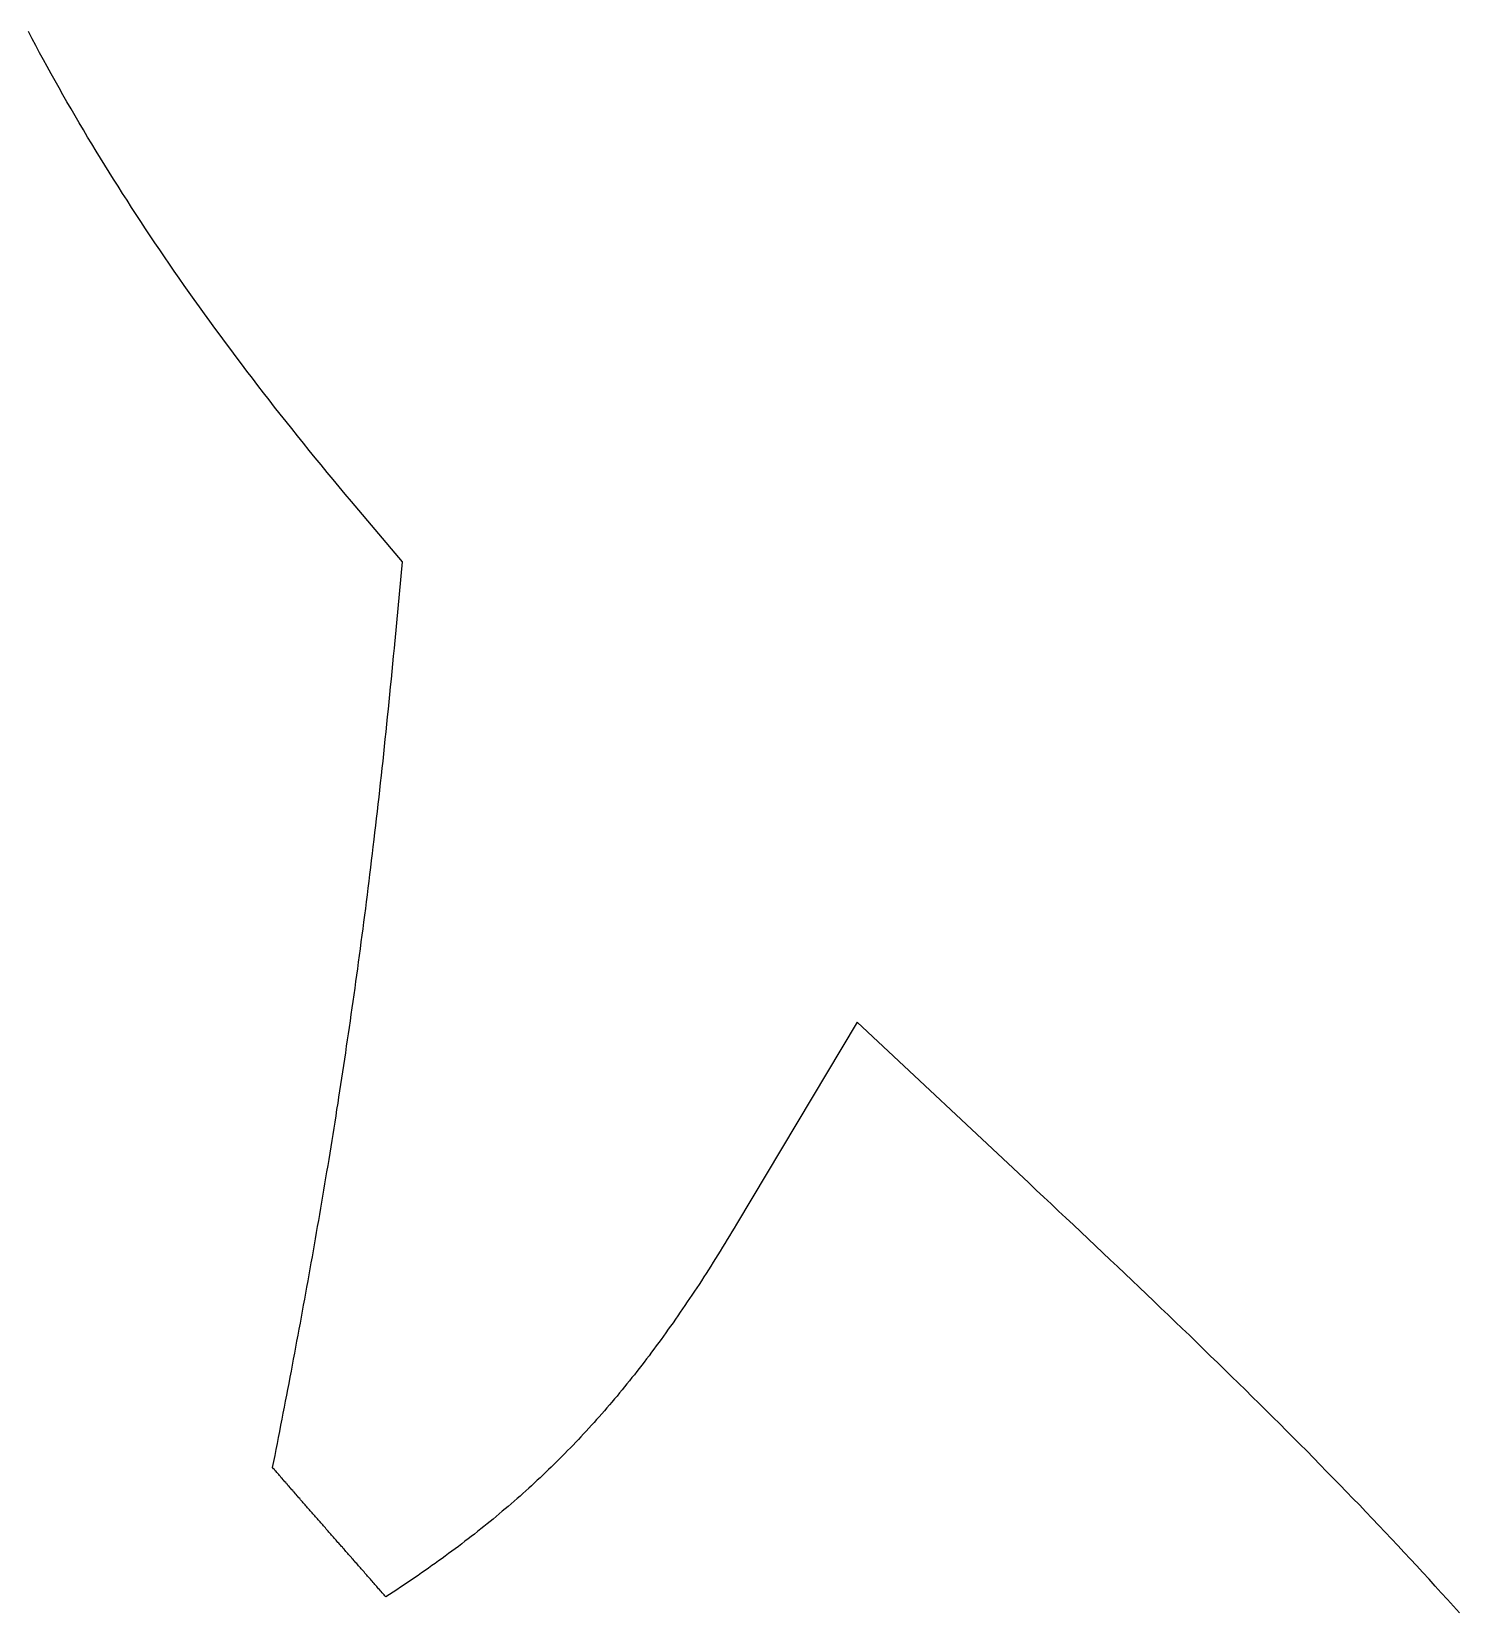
# Model space of a CAD drawing. Extents: x 5 to 105, y 2 to 136.
# Drawn here: x 82.13 to 87.09, y 124.13 to 129.61 of the extents above; entities that cross this region are included whole.
import ezdxf

# ---------------------------------------------------------------- set-up
doc = ezdxf.new("R2010")
doc.units = 0
doc.layers.get('0').update_dxf_attribs({"linetype": 'CONTINUOUS'})

msp = doc.modelspace()

# ---------------------------------------------------------------- linework, layer by layer
at = {"color": 7}
for points in [[(83.3923, 127.4906), (83.4176, 127.7644), (83.2404, 127.975)], [(85.5946, 125.6049), (84.9982, 126.1641), (84.5794, 125.4619)]]:
    msp.add_lwpolyline(points, dxfattribs=at)
for points in [[(83.2404, 127.975, 0), (83.219, 128, 0), (83.1978, 128.026, 0), (83.1768, 128.051, 0), (83.1559, 128.076, 0), (83.1351, 128.102, 0), (83.1144, 128.127, 0), (83.0939, 128.152, 0), (83.0736, 128.177, 0), (83.0533, 128.203, 0), (83.0332, 128.228, 0), (83.0133, 128.253, 0), (82.9934, 128.278, 0), (82.9738, 128.303, 0), (82.9542, 128.328, 0), (82.9348, 128.353, 0), (82.9155, 128.378, 0), (82.8963, 128.403, 0), (82.8773, 128.428, 0), (82.8585, 128.453, 0), (82.8397, 128.478, 0), (82.8211, 128.503, 0), (82.8026, 128.528, 0), (82.7843, 128.553, 0), (82.7661, 128.577, 0), (82.748, 128.602, 0), (82.73, 128.627, 0), (82.7122, 128.652, 0), (82.6945, 128.677, 0), (82.677, 128.701, 0), (82.6596, 128.726, 0), (82.6423, 128.751, 0), (82.6251, 128.776, 0), (82.6081, 128.8, 0), (82.5912, 128.825, 0), (82.5744, 128.85, 0), (82.5578, 128.874, 0), (82.5413, 128.899, 0), (82.5249, 128.923, 0), (82.5087, 128.948, 0), (82.4926, 128.973, 0), (82.4766, 128.997, 0), (82.4607, 129.022, 0), (82.445, 129.046, 0), (82.4294, 129.071, 0), (82.4139, 129.095, 0), (82.3986, 129.12, 0), (82.3834, 129.144, 0), (82.3683, 129.169, 0), (82.3533, 129.193, 0), (82.3385, 129.218, 0), (82.3238, 129.242, 0), (82.3092, 129.267, 0), (82.2947, 129.291, 0), (82.2804, 129.316, 0), (82.2662, 129.34, 0), (82.2521, 129.364, 0), (82.2382, 129.389, 0), (82.2244, 129.413, 0), (82.2106, 129.438, 0), (82.1971, 129.462, 0), (82.1836, 129.487, 0), (82.1703, 129.511, 0), (82.1571, 129.535, 0), (82.144, 129.56, 0), (82.1311, 129.584, 0), (82.1182, 129.609, 0)], [(82.9668, 124.615, 0), (82.971, 124.636, 0), (82.9751, 124.657, 0), (82.9792, 124.678, 0), (82.9833, 124.699, 0), (82.9874, 124.72, 0), (82.9915, 124.741, 0), (82.9956, 124.762, 0), (82.9997, 124.783, 0), (83.0037, 124.804, 0), (83.0078, 124.825, 0), (83.0118, 124.846, 0), (83.0158, 124.867, 0), (83.0198, 124.887, 0), (83.0238, 124.908, 0), (83.0278, 124.929, 0), (83.0318, 124.95, 0), (83.0357, 124.971, 0), (83.0397, 124.992, 0), (83.0436, 125.013, 0), (83.0475, 125.034, 0), (83.0514, 125.055, 0), (83.0553, 125.075, 0), (83.0592, 125.096, 0), (83.0631, 125.117, 0), (83.0669, 125.138, 0), (83.0708, 125.159, 0), (83.0746, 125.18, 0), (83.0784, 125.201, 0), (83.0822, 125.222, 0), (83.086, 125.243, 0), (83.0898, 125.264, 0), (83.0936, 125.285, 0), (83.0973, 125.306, 0), (83.1011, 125.327, 0), (83.1048, 125.348, 0), (83.1085, 125.369, 0), (83.1122, 125.39, 0), (83.1159, 125.411, 0), (83.1196, 125.432, 0), (83.1233, 125.453, 0), (83.1269, 125.474, 0), (83.1306, 125.495, 0), (83.1342, 125.517, 0), (83.1378, 125.538, 0), (83.1414, 125.559, 0), (83.145, 125.58, 0), (83.1486, 125.602, 0), (83.1522, 125.623, 0), (83.1557, 125.644, 0), (83.1593, 125.666, 0), (83.1628, 125.687, 0), (83.1663, 125.709, 0), (83.1698, 125.73, 0), (83.1733, 125.752, 0), (83.1768, 125.773, 0), (83.1802, 125.795, 0), (83.1837, 125.816, 0), (83.1871, 125.838, 0), (83.1905, 125.86, 0), (83.194, 125.882, 0), (83.1974, 125.903, 0), (83.2007, 125.925, 0), (83.2041, 125.947, 0), (83.2075, 125.969, 0), (83.2108, 125.991, 0), (83.2141, 126.013, 0), (83.2175, 126.035, 0), (83.2208, 126.057, 0), (83.2241, 126.08, 0), (83.2274, 126.102, 0), (83.2306, 126.124, 0), (83.2339, 126.146, 0), (83.2371, 126.169, 0), (83.2403, 126.191, 0), (83.2436, 126.214, 0), (83.2468, 126.236, 0), (83.25, 126.259, 0), (83.2531, 126.282, 0), (83.2563, 126.305, 0), (83.2594, 126.327, 0), (83.2626, 126.35, 0), (83.2657, 126.373, 0), (83.2688, 126.396, 0), (83.2719, 126.419, 0), (83.275, 126.443, 0), (83.2781, 126.466, 0), (83.2811, 126.489, 0), (83.2842, 126.512, 0), (83.2872, 126.536, 0), (83.2902, 126.559, 0), (83.2932, 126.583, 0), (83.2962, 126.607, 0), (83.2992, 126.63, 0), (83.3021, 126.654, 0), (83.3051, 126.678, 0), (83.308, 126.702, 0), (83.3109, 126.726, 0), (83.3139, 126.75, 0), (83.3167, 126.774, 0), (83.3196, 126.799, 0), (83.3225, 126.823, 0), (83.3254, 126.848, 0), (83.3282, 126.872, 0), (83.331, 126.897, 0), (83.3338, 126.922, 0), (83.3366, 126.946, 0), (83.3394, 126.971, 0), (83.3422, 126.996, 0), (83.345, 127.022, 0), (83.3477, 127.047, 0), (83.3504, 127.072, 0), (83.3532, 127.097, 0), (83.3559, 127.123, 0), (83.3585, 127.148, 0), (83.3612, 127.174, 0), (83.3639, 127.2, 0), (83.3665, 127.226, 0), (83.3692, 127.252, 0), (83.3718, 127.278, 0), (83.3744, 127.304, 0), (83.377, 127.33, 0), (83.3796, 127.357, 0), (83.3822, 127.383, 0), (83.3847, 127.41, 0), (83.3872, 127.437, 0), (83.3898, 127.464, 0), (83.3923, 127.491, 0)], [(87.0918, 124.11, 0), (87.0708, 124.133, 0), (87.0497, 124.156, 0), (87.0286, 124.18, 0), (87.0073, 124.203, 0), (86.9859, 124.227, 0), (86.9644, 124.25, 0), (86.9428, 124.274, 0), (86.9211, 124.297, 0), (86.8993, 124.32, 0), (86.8774, 124.344, 0), (86.8554, 124.367, 0), (86.8333, 124.391, 0), (86.8111, 124.414, 0), (86.7888, 124.438, 0), (86.7664, 124.461, 0), (86.7439, 124.485, 0), (86.7214, 124.508, 0), (86.6987, 124.531, 0), (86.6759, 124.555, 0), (86.6531, 124.578, 0), (86.6301, 124.602, 0), (86.6071, 124.625, 0), (86.5839, 124.649, 0), (86.5607, 124.673, 0), (86.5374, 124.696, 0), (86.514, 124.72, 0), (86.4905, 124.743, 0), (86.4669, 124.767, 0), (86.4433, 124.79, 0), (86.4195, 124.814, 0), (86.3957, 124.838, 0), (86.3718, 124.861, 0), (86.3478, 124.885, 0), (86.3238, 124.909, 0), (86.2996, 124.932, 0), (86.2754, 124.956, 0), (86.2511, 124.98, 0), (86.2267, 125.003, 0), (86.2022, 125.027, 0), (86.1777, 125.051, 0), (86.1531, 125.075, 0), (86.1284, 125.099, 0), (86.1037, 125.122, 0), (86.0788, 125.146, 0), (86.0539, 125.17, 0), (86.029, 125.194, 0), (86.0039, 125.218, 0), (85.9788, 125.242, 0), (85.9537, 125.266, 0), (85.9284, 125.29, 0), (85.9031, 125.314, 0), (85.8777, 125.338, 0), (85.8523, 125.362, 0), (85.8268, 125.386, 0), (85.8012, 125.411, 0), (85.7756, 125.435, 0), (85.7499, 125.459, 0), (85.7242, 125.483, 0), (85.6984, 125.507, 0), (85.6725, 125.532, 0), (85.6466, 125.556, 0), (85.6206, 125.58, 0), (85.5946, 125.605, 0)], [(84.5794, 125.462, 0), (84.5713, 125.448, 0), (84.5631, 125.435, 0), (84.5549, 125.421, 0), (84.5468, 125.408, 0), (84.5386, 125.394, 0), (84.5305, 125.381, 0), (84.5223, 125.368, 0), (84.5141, 125.355, 0), (84.506, 125.342, 0), (84.4978, 125.329, 0), (84.4897, 125.316, 0), (84.4815, 125.303, 0), (84.4734, 125.29, 0), (84.4652, 125.278, 0), (84.457, 125.265, 0), (84.4489, 125.252, 0), (84.4407, 125.24, 0), (84.4325, 125.228, 0), (84.4243, 125.215, 0), (84.4161, 125.203, 0), (84.4079, 125.191, 0), (84.3997, 125.179, 0), (84.3915, 125.167, 0), (84.3833, 125.155, 0), (84.375, 125.143, 0), (84.3668, 125.131, 0), (84.3585, 125.119, 0), (84.3502, 125.107, 0), (84.3419, 125.096, 0), (84.3336, 125.084, 0), (84.3253, 125.072, 0), (84.317, 125.061, 0), (84.3086, 125.05, 0), (84.3003, 125.038, 0), (84.2919, 125.027, 0), (84.2835, 125.016, 0), (84.2751, 125.004, 0), (84.2667, 124.993, 0), (84.2582, 124.982, 0), (84.2497, 124.971, 0), (84.2412, 124.96, 0), (84.2327, 124.949, 0), (84.2242, 124.938, 0), (84.2156, 124.928, 0), (84.207, 124.917, 0), (84.1984, 124.906, 0), (84.1898, 124.896, 0), (84.1811, 124.885, 0), (84.1724, 124.875, 0), (84.1637, 124.864, 0), (84.155, 124.854, 0), (84.1462, 124.843, 0), (84.1374, 124.833, 0), (84.1286, 124.823, 0), (84.1197, 124.812, 0), (84.1108, 124.802, 0), (84.1019, 124.792, 0), (84.093, 124.782, 0), (84.084, 124.772, 0), (84.075, 124.762, 0), (84.0659, 124.752, 0), (84.0568, 124.742, 0), (84.0477, 124.732, 0), (84.0385, 124.722, 0), (84.0293, 124.713, 0), (84.0201, 124.703, 0), (84.0108, 124.693, 0), (84.0015, 124.684, 0), (83.9922, 124.674, 0), (83.9828, 124.664, 0), (83.9734, 124.655, 0), (83.9639, 124.645, 0), (83.9544, 124.636, 0), (83.9448, 124.627, 0), (83.9352, 124.617, 0), (83.9256, 124.608, 0), (83.9159, 124.599, 0), (83.9062, 124.589, 0), (83.8964, 124.58, 0), (83.8866, 124.571, 0), (83.8767, 124.562, 0), (83.8668, 124.552, 0), (83.8568, 124.543, 0), (83.8468, 124.534, 0), (83.8368, 124.525, 0), (83.8266, 124.516, 0), (83.8165, 124.507, 0), (83.8063, 124.498, 0), (83.796, 124.489, 0), (83.7857, 124.48, 0), (83.7753, 124.472, 0), (83.7649, 124.463, 0), (83.7544, 124.454, 0), (83.7438, 124.445, 0), (83.7332, 124.436, 0), (83.7226, 124.428, 0), (83.7119, 124.419, 0), (83.7011, 124.41, 0), (83.6903, 124.402, 0), (83.6794, 124.393, 0), (83.6684, 124.384, 0), (83.6574, 124.376, 0), (83.6463, 124.367, 0), (83.6352, 124.359, 0), (83.624, 124.35, 0), (83.6127, 124.341, 0), (83.6014, 124.333, 0), (83.59, 124.324, 0), (83.5786, 124.316, 0), (83.567, 124.307, 0), (83.5555, 124.299, 0), (83.5438, 124.291, 0), (83.5321, 124.282, 0), (83.5203, 124.274, 0), (83.5084, 124.265, 0), (83.4965, 124.257, 0), (83.4845, 124.249, 0), (83.4724, 124.24, 0), (83.4603, 124.232, 0), (83.4481, 124.224, 0), (83.4358, 124.215, 0), (83.4234, 124.207, 0), (83.411, 124.199, 0), (83.3984, 124.19, 0), (83.3858, 124.182, 0), (83.3732, 124.174, 0), (83.3604, 124.166, 0)], [(83.3604, 124.166, 0), (83.3572, 124.169, 0), (83.3541, 124.173, 0), (83.3509, 124.176, 0), (83.3477, 124.18, 0), (83.3445, 124.184, 0), (83.3414, 124.187, 0), (83.3382, 124.191, 0), (83.335, 124.194, 0), (83.3318, 124.198, 0), (83.3287, 124.202, 0), (83.3255, 124.205, 0), (83.3223, 124.209, 0), (83.3192, 124.212, 0), (83.316, 124.216, 0), (83.3128, 124.22, 0), (83.3097, 124.223, 0), (83.3065, 124.227, 0), (83.3034, 124.23, 0), (83.3002, 124.234, 0), (83.297, 124.238, 0), (83.2939, 124.241, 0), (83.2907, 124.245, 0), (83.2876, 124.248, 0), (83.2844, 124.252, 0), (83.2813, 124.256, 0), (83.2781, 124.259, 0), (83.275, 124.263, 0), (83.2718, 124.266, 0), (83.2687, 124.27, 0), (83.2655, 124.273, 0), (83.2624, 124.277, 0), (83.2593, 124.281, 0), (83.2561, 124.284, 0), (83.253, 124.288, 0), (83.2498, 124.291, 0), (83.2467, 124.295, 0), (83.2436, 124.298, 0), (83.2404, 124.302, 0), (83.2373, 124.306, 0), (83.2342, 124.309, 0), (83.231, 124.313, 0), (83.2279, 124.316, 0), (83.2248, 124.32, 0), (83.2217, 124.323, 0), (83.2185, 124.327, 0), (83.2154, 124.331, 0), (83.2123, 124.334, 0), (83.2092, 124.338, 0), (83.2061, 124.341, 0), (83.2029, 124.345, 0), (83.1998, 124.348, 0), (83.1967, 124.352, 0), (83.1936, 124.355, 0), (83.1905, 124.359, 0), (83.1874, 124.363, 0), (83.1843, 124.366, 0), (83.1812, 124.37, 0), (83.178, 124.373, 0), (83.1749, 124.377, 0), (83.1718, 124.38, 0), (83.1687, 124.384, 0), (83.1656, 124.387, 0), (83.1625, 124.391, 0), (83.1594, 124.394, 0), (83.1563, 124.398, 0), (83.1532, 124.401, 0), (83.1501, 124.405, 0), (83.147, 124.409, 0), (83.144, 124.412, 0), (83.1409, 124.416, 0), (83.1378, 124.419, 0), (83.1347, 124.423, 0), (83.1316, 124.426, 0), (83.1285, 124.43, 0), (83.1254, 124.433, 0), (83.1223, 124.437, 0), (83.1193, 124.44, 0), (83.1162, 124.444, 0), (83.1131, 124.447, 0), (83.11, 124.451, 0), (83.1069, 124.454, 0), (83.1039, 124.458, 0), (83.1008, 124.461, 0), (83.0977, 124.465, 0), (83.0947, 124.468, 0), (83.0916, 124.472, 0), (83.0885, 124.475, 0), (83.0854, 124.479, 0), (83.0824, 124.482, 0), (83.0793, 124.486, 0), (83.0762, 124.489, 0), (83.0732, 124.493, 0), (83.0701, 124.496, 0), (83.0671, 124.5, 0), (83.064, 124.503, 0), (83.0609, 124.507, 0), (83.0579, 124.51, 0), (83.0548, 124.514, 0), (83.0518, 124.517, 0), (83.0487, 124.521, 0), (83.0457, 124.524, 0), (83.0426, 124.528, 0), (83.0396, 124.531, 0), (83.0365, 124.535, 0), (83.0335, 124.538, 0), (83.0304, 124.542, 0), (83.0274, 124.545, 0), (83.0244, 124.549, 0), (83.0213, 124.552, 0), (83.0183, 124.556, 0), (83.0152, 124.559, 0), (83.0122, 124.563, 0), (83.0092, 124.566, 0), (83.0061, 124.57, 0), (83.0031, 124.573, 0), (83.0001, 124.577, 0), (82.997, 124.58, 0), (82.994, 124.584, 0), (82.991, 124.587, 0), (82.988, 124.591, 0), (82.9849, 124.594, 0), (82.9819, 124.598, 0), (82.9789, 124.601, 0), (82.9759, 124.604, 0), (82.9728, 124.608, 0), (82.9698, 124.611, 0), (82.9668, 124.615, 0)]]:
    msp.add_polyline3d(points, dxfattribs=at)

doc.saveas('drawing.dxf')
